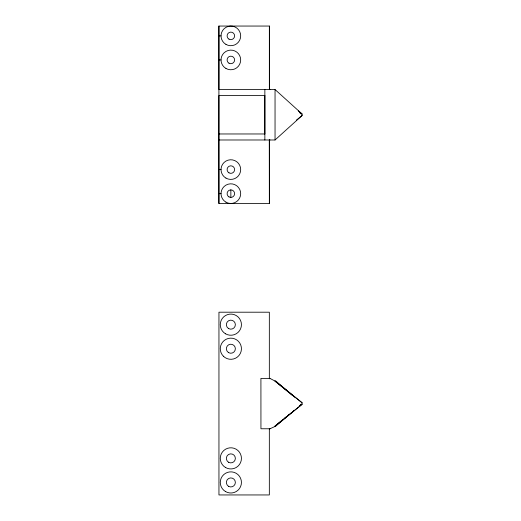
<?xml version="1.0" encoding="UTF-8"?>
<svg xmlns="http://www.w3.org/2000/svg" width="521" height="521" viewBox="0 0 521 521"><rect width="100%" height="100%" fill="white"/><g stroke="black" fill="none" stroke-linecap="round" stroke-linejoin="round"><path stroke-width="0.78" d="M269.969 139.986L269.337 139.986L269.37 203.477L218.911 203.477L218.911 26.05L269.37 26.05L269.37 89.547L269.969 89.547M264.857 133.969L264.857 95.558M269.37 89.534L269.37 26.05M218.911 203.477L218.885 139.986L275.042 139.986L275.042 89.547L218.911 89.547L218.911 26.05M218.885 139.986L218.911 95.558L264.857 95.558M275.042 139.986L302.115 115.519L302.115 114.014L275.042 89.547M291.623 412.612L275.791 426.113L269.969 428.77L260.943 428.77L260.917 378.383L269.937 378.383L275.016 381.046L302.115 402.798L302.115 404.316L275.042 426.113L283.19 419.359M292.841 411.57L294.059 410.535M299.542 405.859L301.366 404.303L302.115 404.303L275.042 426.113M284.446 418.324L286.322 416.767M287.579 415.725L288.829 414.69M300.116 405.338L301.366 404.303M296.449 120.084L302.115 115.519L301.366 115.519M289.448 392.958L275.016 381.046L275.765 381.04L294.658 397.1M218.911 35.877L221.028 35.877M218.911 59.941L221.028 59.941M218.911 133.969L264.857 133.969M218.911 169.585L221.028 169.585M218.911 193.649L221.028 193.649M301.366 402.798L302.115 402.798L275.016 381.046M269.337 378.383L269.937 378.383M269.337 428.77L269.969 428.77M298.338 110.973L302.115 114.014M290.698 393.993L291.955 395.029M300.116 112.972L301.366 114.014L299.542 112.458M269.337 139.986L269.37 203.477M269.337 378.806L269.337 312.203L218.95 312.203L218.95 494.95L269.337 494.95L269.337 428.347M264.857 89.547L264.863 139.986M230.855 189.891L230.855 197.413M228.98 196.905A3.758 3.758 0 0 0 234.619 193.649A3.758 3.758 0 0 0 228.98 190.393A3.758 3.758 0 0 0 228.98 196.905M225.567 491.596A10.583 10.583 0 0 0 241.438 482.433A10.583 10.583 0 0 0 225.567 473.27A10.583 10.583 0 0 0 225.567 491.596M228.602 486.34A4.513 4.513 0 0 0 235.368 482.433A4.513 4.513 0 0 0 228.602 478.525A4.513 4.513 0 0 0 228.602 486.34M223.379 356.208A10.583 10.583 0 0 0 241.08 351.467A10.583 10.583 0 0 0 228.12 338.507A10.583 10.583 0 0 0 223.379 356.208M228.602 352.639A4.513 4.513 0 0 0 235.368 348.731A4.513 4.513 0 0 0 228.602 344.824A4.513 4.513 0 0 0 228.602 352.639M225.567 467.532A10.583 10.583 0 0 0 241.438 458.369A10.583 10.583 0 0 0 225.567 449.206A10.583 10.583 0 0 0 225.567 467.532M228.602 462.277A4.513 4.513 0 0 0 235.368 458.369A4.513 4.513 0 0 0 228.602 454.462A4.513 4.513 0 0 0 228.602 462.277M228.602 328.569A4.513 4.513 0 0 0 235.368 324.661A4.513 4.513 0 0 0 228.602 320.754A4.513 4.513 0 0 0 228.602 328.569M225.567 333.824A10.583 10.583 0 0 0 241.438 324.661A10.583 10.583 0 0 0 225.567 315.498A10.583 10.583 0 0 0 225.567 333.824M225.945 44.389A9.827 9.827 0 0 0 240.682 35.877A9.827 9.827 0 0 0 225.945 27.366A9.827 9.827 0 0 0 225.945 44.389M228.98 39.134A3.758 3.758 0 0 0 234.619 35.877A3.758 3.758 0 0 0 228.98 32.621A3.758 3.758 0 0 0 228.98 39.134M225.945 202.161A9.827 9.827 0 0 0 240.682 193.649A9.827 9.827 0 0 0 225.945 185.137A9.827 9.827 0 0 0 225.945 202.161M225.945 178.097A9.827 9.827 0 0 0 240.682 169.585A9.827 9.827 0 0 0 225.945 161.074A9.827 9.827 0 0 0 225.945 178.097M228.98 172.842A3.758 3.758 0 0 0 234.619 169.585A3.758 3.758 0 0 0 228.98 166.329A3.758 3.758 0 0 0 228.98 172.842M228.98 63.197A3.758 3.758 0 0 0 234.619 59.941A3.758 3.758 0 0 0 228.98 56.685A3.758 3.758 0 0 0 228.98 63.197M225.945 68.453A9.827 9.827 0 0 0 240.682 59.941A9.827 9.827 0 0 0 225.945 51.429A9.827 9.827 0 0 0 225.945 68.453"/></g></svg>
